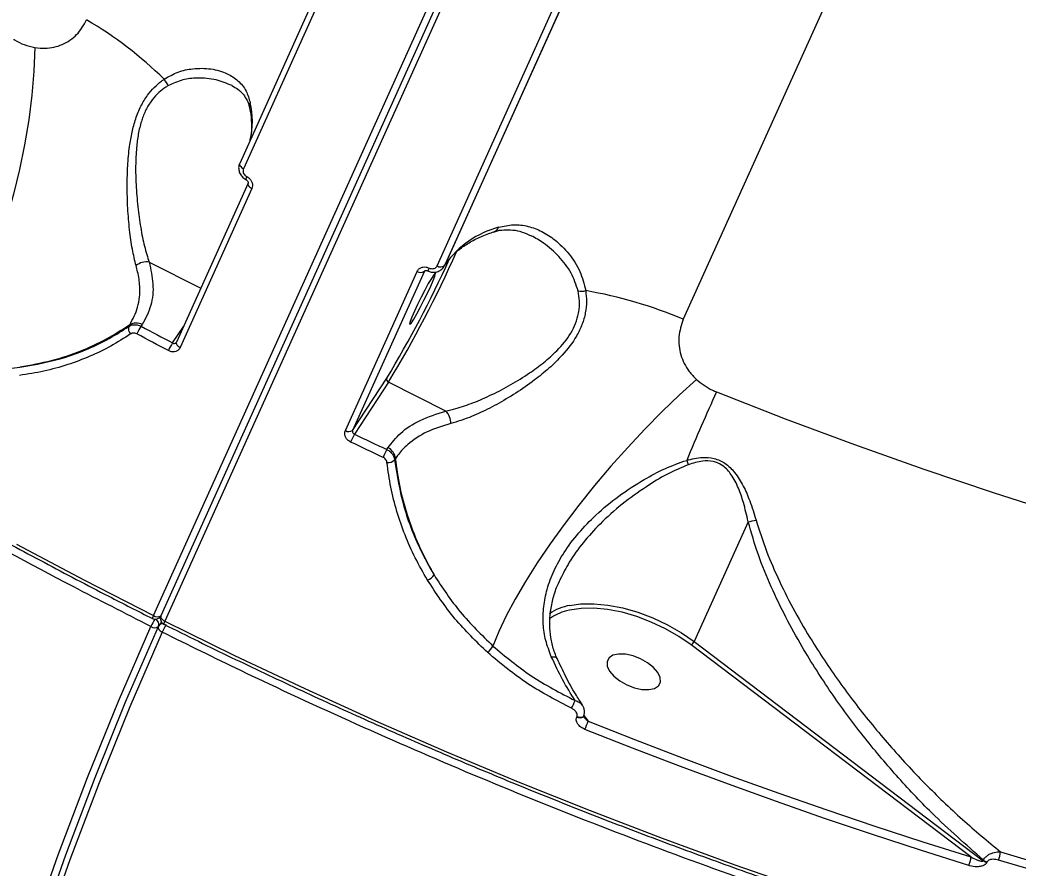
# Model space of a CAD drawing. Header units: millimetres. Extents: x -7720 to 6073, y -7402 to 5433.
# Drawn here: x 789.8 to 946.5, y -2142.3 to -2009.2 of the extents above; entities that cross this region are included whole.
import ezdxf

# ---------------------------------------------------------------- set-up
doc = ezdxf.new("R2010")
doc.units = ezdxf.units.MM
for name, color, linetype in [('DIKOM_ОБЪЕКТ', 7, 'Continuous'), ('DIKOM_РАЗМЕР_ЗОНА', 7, 'Continuous'), ('DIKOM_РАЗМЕР_ОБЪЕКТА', 7, 'Continuous')]:
    doc.layers.add(name, color=color, linetype=linetype)
doc.styles.add('style1', font='arial.ttf', dxfattribs={"width": 0.8})
doc.dimstyles.new('1-50', dxfattribs={"dimtxt": 300, "dimasz": 200, "dimexe": 100, "dimexo": 0, "dimgap": 100, "dimtad": 1, "dimtxsty": 'style1', "dimcen": 200, "dimclrd": 7, "dimclre": 7, "dimclrt": 7, "dimadec": 1, "dimazin": 2, "dimtfac": 1, "dimtmove": 0, "dimatfit": 2, "dimfxl": 0, "dimlwd": 25, "dimlwe": 18, "dimarcsym": 0})

# ---------------------------------------------------------------- blocks, each defined once
blk = doc.blocks.new('*D0')
at = {"layer": 'Defpoints', "color": 0, "transparency": 16777216}
for p in [(-1165.04, 3934.07), (-6387.82, -4153.36), (1392.52, -4153.36)]:
    blk.add_point(p, dxfattribs=at)
at = {"layer": 'DIKOM_РАЗМЕР_ОБЪЕКТА', "color": 7, "lineweight": 18, "transparency": 16777216}
for p, q in [((-1165.04, 3934.07), (-6487.82, 3934.07)), ((1392.52, -4153.36), (-6487.82, -4153.36))]:
    blk.add_line(p, q, dxfattribs=at)
at = {"layer": 'DIKOM_РАЗМЕР_ОБЪЕКТА', "color": 7, "lineweight": 25, "transparency": 16777216}
blk.add_line((-6387.82, 3734.07), (-6387.82, -3953.36), dxfattribs=at)
at = {"layer": 'DIKOM_РАЗМЕР_ОБЪЕКТА', "color": 7, "transparency": 16777216}
for points in [[(-6421.16, 3734.07), (-6354.49, 3734.07), (-6387.82, 3934.07)], [(-6421.16, -3953.36), (-6354.49, -3953.36), (-6387.82, -4153.36)]]:
    blk.add_solid(points, dxfattribs=at)
at = {"layer": 'DIKOM_РАЗМЕР_ОБЪЕКТА', "color": 7, "transparency": 16777216, "insert": (-6640.99, -109.65), "char_height": 300, "attachment_point": 5, "rotation": 90, "style": 'style1'}
blk.add_mtext('8100', dxfattribs=at)
blk = doc.blocks.new('*D1')
at = {"layer": 'Defpoints', "color": 0, "transparency": 16777216}
for p in [(-3938.71, 77.29), (4572.68, -275.21), (4572.68, -6577.9)]:
    blk.add_point(p, dxfattribs=at)
at = {"layer": 'DIKOM_РАЗМЕР_ОБЪЕКТА', "color": 7, "lineweight": 18, "transparency": 16777216}
for p, q in [((-3938.71, 77.29), (-3938.71, -6677.9)), ((4572.68, -275.21), (4572.68, -6677.9))]:
    blk.add_line(p, q, dxfattribs=at)
at = {"layer": 'DIKOM_РАЗМЕР_ОБЪЕКТА', "color": 7, "lineweight": 25, "transparency": 16777216}
blk.add_line((-3738.71, -6577.9), (4372.68, -6577.9), dxfattribs=at)
at = {"layer": 'DIKOM_РАЗМЕР_ОБЪЕКТА', "color": 7, "transparency": 16777216}
for points in [[(-3738.71, -6544.56), (-3738.71, -6611.23), (-3938.71, -6577.9)], [(4372.68, -6544.56), (4372.68, -6611.23), (4572.68, -6577.9)]]:
    blk.add_solid(points, dxfattribs=at)
at = {"layer": 'DIKOM_РАЗМЕР_ОБЪЕКТА', "color": 7, "transparency": 16777216, "insert": (316.98, -6324.72), "char_height": 300, "attachment_point": 5, "style": 'style1'}
blk.add_mtext('8500', dxfattribs=at)
blk = doc.blocks.new('*D2')
at = {"layer": 'Defpoints', "color": 0, "transparency": 16777216}
for p in [(-2365.16, 5433.02), (-7269.56, -6016.09), (1800.96, -6016.09)]:
    blk.add_point(p, dxfattribs=at)
at = {"layer": 'DIKOM_РАЗМЕР_ЗОНА', "color": 7, "lineweight": 18, "transparency": 16777216}
for p, q in [((-2365.16, 5433.02), (-7369.56, 5433.02)), ((1800.96, -6016.09), (-7369.56, -6016.09))]:
    blk.add_line(p, q, dxfattribs=at)
at = {"layer": 'DIKOM_РАЗМЕР_ЗОНА', "color": 7, "lineweight": 25, "transparency": 16777216}
blk.add_line((-7269.56, 5233.02), (-7269.56, -5816.09), dxfattribs=at)
at = {"layer": 'DIKOM_РАЗМЕР_ЗОНА', "color": 7, "transparency": 16777216}
for points in [[(-7302.9, 5233.02), (-7236.23, 5233.02), (-7269.56, 5433.02)], [(-7302.9, -5816.09), (-7236.23, -5816.09), (-7269.56, -6016.09)]]:
    blk.add_solid(points, dxfattribs=at)
at = {"layer": 'DIKOM_РАЗМЕР_ЗОНА', "color": 7, "transparency": 16777216, "insert": (-7522.73, -291.53), "char_height": 300, "attachment_point": 5, "rotation": 90, "style": 'style1'}
blk.add_mtext('11500', dxfattribs=at)
blk = doc.blocks.new('*D3')
at = {"layer": 'Defpoints', "color": 0, "transparency": 16777216}
for p in [(-5938.71, -432.44), (6072.68, -1006.94), (6072.68, -7302.44)]:
    blk.add_point(p, dxfattribs=at)
at = {"layer": 'DIKOM_РАЗМЕР_ЗОНА', "color": 7, "lineweight": 18, "transparency": 16777216}
for p, q in [((-5938.71, -432.44), (-5938.71, -7402.44)), ((6072.68, -1006.94), (6072.68, -7402.44))]:
    blk.add_line(p, q, dxfattribs=at)
at = {"layer": 'DIKOM_РАЗМЕР_ЗОНА', "color": 7, "lineweight": 25, "transparency": 16777216}
blk.add_line((-5738.71, -7302.44), (5872.68, -7302.44), dxfattribs=at)
at = {"layer": 'DIKOM_РАЗМЕР_ЗОНА', "color": 7, "transparency": 16777216}
for points in [[(-5738.71, -7269.1), (-5738.71, -7335.77), (-5938.71, -7302.44)], [(5872.68, -7269.1), (5872.68, -7335.77), (6072.68, -7302.44)]]:
    blk.add_solid(points, dxfattribs=at)
at = {"layer": 'DIKOM_РАЗМЕР_ЗОНА', "color": 7, "transparency": 16777216, "insert": (66.98, -7049.26), "char_height": 300, "attachment_point": 5, "style": 'style1'}
blk.add_mtext('12000', dxfattribs=at)

msp = doc.modelspace()

# ---------------------------------------------------------------- linework, layer by layer
at = {"layer": 'DIKOM_ОБЪЕКТ', "color": 7, "linetype": 'Continuous', "lineweight": 15}
for p, q in [((810.797, -2102.69), (981.064, -1724.899)), ((982.223, -1724.948), (811.955, -2102.739)), ((982.852, -1725.796), (812.584, -2103.587)), ((1017.062, -1782.969), (893.935, -2056.166)), ((853.521, -1966.913), (824.323, -2031.699)), ((854.112, -1967.742), (824.914, -2032.528)), ((856.63, -2047.483), (885.829, -1982.697)), ((855.302, -2047.778), (884.501, -1982.992)), ((885.641, -1982.985), (856.442, -2047.771)), ((825.646, -2034.811), (814.388, -2059.789)), ((826.242, -2035.642), (814.984, -2060.62)), ((810.122, -2047.215), (818.223, -2051.28)), ((853.307, -2048.645), (842.049, -2073.623)), ((853.337, -2048.597), (853.307, -2048.645)), ((856.442, -2047.771), (856.324, -2047.964)), ((856.333, -2047.97), (856.522, -2047.682)), ((856.442, -2047.771), (856.63, -2047.483)), ((856.522, -2047.682), (856.63, -2047.483)), ((840.904, -2073.627), (852.161, -2048.649)), ((806.906, -2057.31), (807.063, -2057.069)), ((809.04, -2057.012), (808.869, -2057.273)), ((813.802, -2059.895), (815.54, -2057.232)), ((814.385, -2059.786), (814.375, -2059.797)), ((842.049, -2073.623), (847.392, -2065.439)), ((847.662, -2066.053), (842.335, -2074.213)), ((856.669, -2070.574), (847.662, -2066.053)), ((847.412, -2076.615), (847.582, -2076.354)), ((848.787, -2078.007), (848.63, -2078.248)), ((904.117, -2087.952), (895.634, -2106.774)), ((874.633, -2096.964), (874.538, -2097.142)), ((811.946, -2102.761), (811.921, -2102.801)), ((811.921, -2102.801), (811.942, -2102.769)), ((812.037, -2103.68), (811.624, -2104.315)), ((939.081, -2140.589), (895.176, -2107.296)), ((895.634, -2106.774), (940.995, -2141.171)), ((874.121, -2109.435), (874.131, -2109.458)), ((877.213, -2118.649), (877.246, -2118.575)), ((878.306, -2118.393), (878.995, -2119.268)), ((940.995, -2141.171), (941.037, -2141.077)), ((941.613, -2141.368), (941.57, -2141.463))]:
    msp.add_line(p, q, dxfattribs=at)
at = {"layer": 'DIKOM_ОБЪЕКТ', "color": 7, "linetype": 'Continuous', "lineweight": 15, "flags": 128}
for points in [[(792.192, -2013.516), (792.028, -2017.211), (791.7, -2021.012), (791.213, -2024.883), (790.571, -2028.785), (789.779, -2032.68), (788.847, -2036.529), (787.783, -2040.294), (786.597, -2043.938), (785.302, -2047.425), (783.91, -2050.721), (782.435, -2053.794), (780.891, -2056.611), (779.294, -2059.147), (777.66, -2061.376), (776.004, -2063.276)], [(824.323, -2031.699), (824.305, -2031.754), (824.301, -2031.858), (824.331, -2031.972), (824.394, -2032.09), (824.488, -2032.209), (824.608, -2032.325), (824.752, -2032.432), (824.914, -2032.528)], [(825.646, -2034.811), (825.628, -2034.866), (825.624, -2034.97), (825.654, -2035.084), (825.718, -2035.203), (825.813, -2035.323), (825.934, -2035.438), (826.079, -2035.546), (826.242, -2035.642)], [(854.303, -2050.986), (854.697, -2050.076), (854.955, -2049.399), (855.057, -2049.01), (854.993, -2048.939), (854.77, -2049.194), (854.405, -2049.753), (853.928, -2050.571), (853.377, -2051.582), (852.798, -2052.704), (852.236, -2053.845), (851.738, -2054.915), (851.344, -2055.825), (851.086, -2056.502), (850.985, -2056.891), (851.048, -2056.961), (851.271, -2056.707), (851.636, -2056.148), (852.113, -2055.33), (852.664, -2054.319), (853.244, -2053.197), (853.805, -2052.055), (854.303, -2050.986)], [(808.869, -2057.273), (809.484, -2057.602), (810.1, -2057.931), (810.716, -2058.26), (811.333, -2058.588), (811.949, -2058.915), (812.567, -2059.242), (813.184, -2059.569), (813.802, -2059.895)], [(813.132, -2061.094), (812.512, -2060.767), (811.893, -2060.44), (811.274, -2060.113), (810.656, -2059.784), (810.038, -2059.455), (809.421, -2059.126), (808.803, -2058.797), (808.187, -2058.466)], [(814.388, -2059.789), (814.37, -2059.843), (814.366, -2059.948), (814.397, -2060.062), (814.461, -2060.181), (814.555, -2060.3), (814.677, -2060.416), (814.822, -2060.524), (814.984, -2060.62)], [(895.99, -2065.605), (893.318, -2068.04), (890.614, -2070.649), (887.906, -2073.406), (885.221, -2076.282), (882.584, -2079.251), (880.022, -2082.282), (877.559, -2085.346), (875.222, -2088.412), (873.031, -2091.45), (871.01, -2094.43), (869.178, -2097.323), (867.553, -2100.1), (866.152, -2102.734), (864.987, -2105.199), (864.071, -2107.47)], [(899.135, -2067.574), (909.948, -2071.806), (920.799, -2075.854), (931.679, -2079.716), (942.577, -2083.388), (953.483, -2086.867), (964.388, -2090.149), (975.28, -2093.231), (986.15, -2096.11), (996.988, -2098.784), (1007.783, -2101.25), (1018.526, -2103.505), (1029.207, -2105.549), (1039.815, -2107.379), (1050.34, -2108.992), (1060.774, -2110.388), (1071.106, -2111.566)], [(842.335, -2074.213), (842.969, -2074.515), (843.602, -2074.817), (844.237, -2075.118), (844.871, -2075.418), (845.506, -2075.718), (846.141, -2076.017), (846.776, -2076.316), (847.412, -2076.615)], [(846.821, -2077.854), (846.184, -2077.555), (845.547, -2077.256), (844.911, -2076.955), (844.275, -2076.655), (843.639, -2076.354), (843.003, -2076.052), (842.368, -2075.75), (841.732, -2075.447)], [(789.291, -2091.455), (799.988, -2097.147), (810.797, -2102.69)], [(895.176, -2107.296), (893.238, -2105.957), (891.133, -2104.749), (888.91, -2103.701), (886.622, -2102.838), (884.323, -2102.179), (882.067, -2101.742), (879.908, -2101.534), (877.896, -2101.563), (876.08, -2101.827), (875.593, -2101.947)], [(876.116, -2101.096), (877.814, -2100.862), (879.889, -2100.832), (882.115, -2101.046), (884.442, -2101.497), (886.812, -2102.176), (889.172, -2103.067), (891.464, -2104.147), (893.635, -2105.393), (895.634, -2106.774)], [(811.955, -2102.739), (811.937, -2102.796), (811.934, -2102.904), (811.967, -2103.021), (812.035, -2103.143), (812.135, -2103.265), (812.264, -2103.383), (812.415, -2103.492), (812.584, -2103.587)], [(757.766, -2386.407), (757.579, -2371.846), (757.667, -2357.341), (758.029, -2342.899), (758.666, -2328.531), (759.577, -2314.246), (760.761, -2300.054), (762.218, -2285.964), (763.946, -2271.984), (765.946, -2258.125), (768.214, -2244.395), (770.751, -2230.804), (773.553, -2217.36), (776.62, -2204.071), (779.949, -2190.947), (783.538, -2177.997), (787.385, -2165.228), (791.487, -2152.65), (795.842, -2140.27), (800.446, -2128.097), (805.297, -2116.138), (810.392, -2104.401)], [(758.978, -2386.236), (758.791, -2371.685), (758.879, -2357.189), (759.241, -2342.757), (759.877, -2328.398), (760.787, -2314.123), (761.971, -2299.94), (763.427, -2285.859), (765.154, -2271.888), (767.152, -2258.038), (769.419, -2244.317), (771.954, -2230.735), (774.755, -2217.299), (777.82, -2204.019), (781.146, -2190.904), (784.733, -2177.962), (788.578, -2165.202), (792.677, -2152.632), (797.029, -2140.26), (801.63, -2128.095), (806.478, -2116.143), (811.569, -2104.414)], [(811.549, -2104.451), (811.531, -2104.508), (811.529, -2104.616), (811.562, -2104.732), (811.63, -2104.854), (811.731, -2104.976), (811.859, -2105.094), (812.011, -2105.202), (812.18, -2105.298)], [(812.584, -2103.587), (823.51, -2108.951), (834.526, -2114.155), (845.624, -2119.195), (856.794, -2124.067), (868.027, -2128.768), (879.313, -2133.292), (890.643, -2137.637), (902.008, -2141.798), (913.397, -2145.772), (924.801, -2149.556), (936.211, -2153.146), (947.617, -2156.54), (959.009, -2159.735), (970.378, -2162.727), (981.714, -2165.515), (993.008, -2168.096), (1004.249, -2170.468), (1015.429, -2172.628), (1026.539, -2174.576), (1037.568, -2176.309), (1048.508, -2177.826), (1059.349, -2179.126), (1070.083, -2180.208)], [(812.18, -2105.298), (807.101, -2116.999), (802.264, -2128.922), (797.674, -2141.059), (793.332, -2153.401), (789.242, -2165.942), (785.407, -2178.672), (781.829, -2191.584), (778.51, -2204.668), (775.452, -2217.916), (772.658, -2231.32), (770.129, -2244.871), (767.868, -2258.559), (765.874, -2272.377), (764.151, -2286.314), (762.698, -2300.362), (761.518, -2314.512), (760.61, -2328.753), (759.975, -2343.078), (759.613, -2357.476), (759.526, -2371.938), (759.713, -2386.455)], [(873.228, -2109.142), (873.529, -2109.144), (873.782, -2109.189), (873.975, -2109.278), (874.103, -2109.404), (874.121, -2109.435)], [(883.038, -2112.213), (883.963, -2112.953), (885.065, -2113.576), (886.256, -2114.033), (887.438, -2114.287), (888.516, -2114.316), (889.404, -2114.118), (890.028, -2113.71), (890.338, -2113.124), (890.309, -2112.408), (889.944, -2111.621), (889.272, -2110.825), (888.347, -2110.085), (887.245, -2109.461), (886.055, -2109.004), (884.872, -2108.751), (883.794, -2108.722), (882.907, -2108.919), (882.283, -2109.328), (881.973, -2109.913), (882.001, -2110.629), (882.366, -2111.417), (883.038, -2112.213)], [(878.268, -2118.554), (878.248, -2118.591), (878.134, -2118.697), (877.958, -2118.758), (877.733, -2118.771), (877.478, -2118.733), (877.213, -2118.649)], [(878.299, -2118.484), (878.281, -2118.518), (878.167, -2118.623), (877.991, -2118.685), (877.766, -2118.697), (877.511, -2118.66), (877.246, -2118.575)], [(938.735, -2141.924), (931.181, -2139.543), (923.628, -2137.078), (916.08, -2134.528), (908.539, -2131.895), (901.008, -2129.18), (893.491, -2126.384), (885.989, -2123.507), (878.506, -2120.552)], [(878.995, -2119.268), (886.46, -2122.217), (893.944, -2125.086), (901.444, -2127.876), (908.956, -2130.584), (916.479, -2133.211), (924.009, -2135.755), (931.544, -2138.215), (939.081, -2140.589)], [(943.72, -2139.781), (951.912, -2142.219), (960.097, -2144.554), (968.272, -2146.786), (976.434, -2148.913), (984.578, -2150.934), (992.702, -2152.848), (1000.802, -2154.655), (1008.874, -2156.354)], [(1008.682, -2157.685), (1000.592, -2155.982), (992.474, -2154.172), (984.332, -2152.253), (976.169, -2150.228), (967.989, -2148.096), (959.796, -2145.859), (951.593, -2143.519), (943.383, -2141.075)]]:
    msp.add_lwpolyline(points, dxfattribs=at)
at = {"layer": 'DIKOM_ОБЪЕКТ', "color": 7, "linetype": 'Continuous', "lineweight": 15}
for centre, radius, start, end in [((768.484, -2063.406), 62.873, 45.59999, 59.59216), ((815.102, -2017.401), 2.842, 202.39781, 226.71502), ((827.21, -2022.746), 1.364, 154.94152, 191.24509), ((813.253, -2025.107), 13.057, 347.10363, 13.00666), ((826.15, -2034.254), 0.853, 145.79625, 179.05012), ((868.845, -2056.254), 15.038, 104.99803, 144.31911), ((863.777, -2041.253), 1.269, 289.16915, 337.98438), ((695.056, -1973.368), 177.998, 328.85124, 335.64375), ((696.319, -1974.063), 177.107, 328.7077, 336.18656), ((809.66, -2049.632), 2.461, 79.17394, 130.23173), ((852.731, -2047.85), 0.982, 234.51282, 305.91646), ((856.021, -2049.181), 2.239, 151.93791, 164.34659), ((855.867, -2046.98), 0.978, 234.68348, 305.9994), ((877.906, -2048.764), 3.003, 261.04496, 283.82822), ((866.428, -2121.683), 71.058, 67.22499, 80.11751), ((808.011, -2057.643), 1.154, 163.23072, 226.0483), ((808.1, -2058.729), 1.957, 61.31603, 122.00759), ((814.324, -2061.184), 6.712, 144.36224, 156.11841), ((819.95, -2064.118), 7.459, 145.50851, 156.08082), ((847.855, -2065.602), 0.491, 160.63592, 246.82225), ((1309.434, -2252.021), 449.851, 155.79405, 157.2858), ((854.842, -2072.432), 2.606, 357.81304, 45.48662), ((841.474, -2072.828), 0.982, 234.51227, 305.91701), ((860.64, -2083.916), 20.718, 152.07322, 155.87118), ((874.501, -2090.277), 30.339, 153.23532, 155.82837), ((846.658, -2078.293), 2.148, 7.63946, 64.52227), ((847.597, -2077.195), 1.475, 263.84789, 314.43626), ((909.755, -2073.14), 16.135, 198.71814, 201.34244), ((902.428, -2076.682), 11.396, 278.52277, 284.8846), ((853.005, -2095.002), 2.25, 290.38779, 324.30133), ((877.627, -2109.331), 8.373, 100.40159, 124.0517), ((820.791, -2109.062), 11.396, 149.33402, 155.85594), ((811.79, -2103.3), 1.166, 148.4288, 172.48956), ((811.084, -2102.255), 1, 243.28046, 259.51566), ((811.4, -2101.863), 1.024, 233.88344, 303.5339), ((811.084, -2102.255), 1, 259.51566, 326.86156), ((810.656, -2104.091), 0.972, 342.38412, 59.65048), ((812.867, -2103.15), 1, 155.73929, 243.42244), ((877.323, -2108.949), 7.213, 103.87153, 127.29524), ((810.994, -2103.575), 1.022, 233.94555, 303.74232), ((812.462, -2104.86), 1, 146.94844, 155.8343), ((812.296, -2104.777), 0.815, 90.87445, 145.50888), ((822.578, -2109.933), 11.385, 149.05715, 155.97032), ((813.635, -2104.224), 1.228, 148.78825, 171.58805), ((860.967, -2105.824), 3.513, 310.30736, 332.05678), ((894.575, -2106.307), 1.157, 301.29537, 336.22731), ((869.316, -2113.333), 8.101, 331.14768, 340.58011), ((868.696, -2116.08), 10.781, 335.49467, 342.79962), ((935.241, -2140.307), 3.85, 335.16936, 355.79433), ((939.865, -2139.469), 3.868, 335.45702, 355.3732), ((942.118, -2139.669), 1.876, 233.21821, 253.02681), ((942.159, -2139.576), 1.873, 233.20583, 253.03919)]:
    msp.add_arc(centre, radius, start, end, dxfattribs=at)
for points, knots in [([(538.191, -1795.95), (538.177, -1796.702), (538.122, -1799.568), (538.331, -1804.643), (538.82, -1811.167), (539.625, -1817.781), (540.72, -1824.469), (542.11, -1831.23), (543.794, -1838.057), (545.769, -1844.946), (548.036, -1851.891), (550.591, -1858.887), (553.434, -1865.928), (556.561, -1873.01), (559.97, -1880.126), (563.659, -1887.272), (567.626, -1894.442), (571.866, -1901.631), (576.376, -1908.832), (581.154, -1916.042), (586.195, -1923.254), (591.496, -1930.462), (597.053, -1937.663), (602.861, -1944.849), (608.916, -1952.016), (615.213, -1959.159), (621.748, -1966.272), (628.516, -1973.35), (635.512, -1980.387), (642.729, -1987.378), (650.164, -1994.319), (657.81, -2001.203), (665.662, -2008.025), (673.713, -2014.782), (681.958, -2021.467), (690.39, -2028.075), (699.003, -2034.602), (707.791, -2041.043), (716.747, -2047.392), (725.863, -2053.646), (735.135, -2059.799), (744.554, -2065.846), (754.113, -2071.784), (763.805, -2077.608), (773.623, -2083.314), (783.559, -2088.897), (793.608, -2094.35), (802.64, -2099.096), (808.344, -2101.987), (810.634, -2103.148)], [0, 0, 0, 0, 0.0077198, 0.02941, 0.0511067, 0.0728093, 0.0945176, 0.116231, 0.137949, 0.159671, 0.1813965, 0.2031247, 0.2248553, 0.2465877, 0.2683216, 0.2900565, 0.311792, 0.3335279, 0.3552642, 0.3770004, 0.3987365, 0.4204722, 0.4422076, 0.4639424, 0.4856768, 0.5074107, 0.5291438, 0.5508765, 0.5726086, 0.59434, 0.616071, 0.6378014, 0.6595311, 0.6812606, 0.7029894, 0.7247178, 0.7464457, 0.7681732, 0.7899003, 0.8116272, 0.8333537, 0.8550798, 0.8768057, 0.8985314, 0.9202568, 0.9419821, 0.9637072, 0.9854321, 1, 1, 1, 1]), ([(810.392, -2104.401), (806.324, -2102.33), (795.366, -2096.749), (777.841, -2087.204), (757.994, -2075.672), (738.494, -2063.543), (719.418, -2050.845), (700.846, -2037.606), (683.187, -2024.119), (666.48, -2010.435), (650.742, -1996.61), (635.717, -1982.418), (621.49, -1967.894), (608.13, -1953.083), (595.931, -1938.308), (584.908, -1923.62), (575.05, -1909.067), (566.195, -1894.411), (558.419, -1879.7), (551.776, -1864.984), (546.415, -1850.589), (542.312, -1836.552), (539.47, -1822.919), (537.766, -1810.001), (537.644, -1801.831), (537.587, -1797.963)], [0, 0, 0, 0, 0.0259397, 0.0698834, 0.113861, 0.1578047, 0.2030248, 0.2482819, 0.293502, 0.3374457, 0.3814232, 0.425367, 0.4705871, 0.515844, 0.561064, 0.6050079, 0.6489853, 0.6929291, 0.7381491, 0.7834061, 0.8286263, 0.8725698, 0.9165475, 0.9604911, 1, 1, 1, 1]), ([(792.192, -2013.516), (792.726, -2013.575), (794.223, -2013.738), (796.565, -2013.156), (798.894, -2011.625), (799.833, -2010.001), (800.307, -2009.181)], [0, 0, 0, 0, 0.1529599, 0.4283738, 0.7114328, 1, 1, 1, 1]), ([(788.842, -2012.227), (788.892, -2012.257), (789.434, -2012.586), (790.539, -2013.135), (791.634, -2013.388), (792.192, -2013.516)], [0, 0, 0, 0, 0.04681171, 0.51426721, 1, 1, 1, 1]), ([(812.474, -2018.484), (813.195, -2018.071), (814.663, -2017.229), (817.208, -2016.733), (819.877, -2016.764), (822.278, -2017.458), (824.124, -2018.667), (825.381, -2020.175), (825.787, -2021.538), (825.975, -2022.168)], [0, 0, 0, 0, 0.126097, 0.2567273, 0.4243339, 0.5968634, 0.735297, 0.8775656, 1, 1, 1, 1]), ([(808.07, -2047.753), (807.862, -2046.926), (807.446, -2045.27), (807.02, -2042.195), (806.736, -2038.799), (806.642, -2035.384), (806.726, -2032.092), (806.979, -2029.287), (807.406, -2026.797), (807.98, -2024.648), (808.797, -2022.671), (810.091, -2020.538), (811.411, -2019.233), (812.332, -2018.585), (812.474, -2018.484)], [0, 0, 0, 0, 0.1101022, 0.2202166, 0.3292888, 0.4383092, 0.5249627, 0.6115164, 0.6753436, 0.7390958, 0.8039972, 0.8688904, 0.9797299, 1, 1, 1, 1]), ([(823.126, -2019.496), (822.312, -2019.158), (820.644, -2018.465), (817.954, -2018.236), (815.372, -2018.466), (813.9, -2019.132), (813.153, -2019.47)], [0, 0, 0, 0, 0.2797929, 0.5734811, 0.7837499, 1, 1, 1, 1]), ([(813.153, -2019.47), (813.012, -2019.557), (812.106, -2020.108), (810.851, -2021.229), (809.676, -2023.083), (809.162, -2024.295), (808.73, -2025.627), (808.385, -2027.089), (808.078, -2029.452), (807.963, -2032.119), (808.043, -2035.267), (808.309, -2038.541), (808.768, -2041.812), (809.356, -2044.787), (809.867, -2046.406), (810.122, -2047.215)], [0, 0, 0, 0, 0.0201021, 0.1287298, 0.1863611, 0.2439943, 0.2548528, 0.3176662, 0.3805809, 0.4675422, 0.5546267, 0.6653689, 0.776165, 0.8880923, 1, 1, 1, 1]), ([(823.088, -2019.489), (823.418, -2019.667), (824.131, -2020.051), (824.908, -2020.826), (825.475, -2021.757), (825.784, -2022.485), (825.854, -2022.969), (825.863, -2023.031)], [0, 0, 0, 0, 0.233656, 0.5058159, 0.7470929, 0.9674895, 1, 1, 1, 1]), ([(825.874, -2023.019), (825.937, -2023.347), (826.123, -2024.314), (826.214, -2025.837), (826.136, -2027.278), (825.917, -2028.063), (825.843, -2028.326)], [0, 0, 0, 0, 0.1695685, 0.4990185, 0.832148, 1, 1, 1, 1]), ([(824.341, -2031.709), (824.311, -2031.764), (824.173, -2032.008), (824.138, -2032.534), (824.284, -2033.2), (824.674, -2033.827), (825.086, -2034.099), (825.295, -2034.237)], [0, 0, 0, 0, 0.0639292, 0.2869805, 0.5143096, 0.7526536, 1, 1, 1, 1]), ([(824.914, -2032.528), (824.884, -2032.621), (824.824, -2032.807), (824.871, -2033.121), (825.015, -2033.416), (825.221, -2033.64), (825.381, -2033.736), (825.444, -2033.775)], [0, 0, 0, 0, 0.2142342, 0.4286222, 0.6431574, 0.8580741, 1, 1, 1, 1]), ([(825.295, -2034.244), (825.322, -2034.257), (825.397, -2034.295), (825.506, -2034.395), (825.6, -2034.522), (825.651, -2034.646), (825.663, -2034.753), (825.651, -2034.801), (825.643, -2034.814), (825.641, -2034.818)], [0, 0, 0, 0, 0.0810323, 0.2270242, 0.3736045, 0.5247771, 0.6832501, 0.9025306, 1, 1, 1, 1]), ([(825.444, -2033.775), (825.54, -2033.832), (825.779, -2033.976), (826.089, -2034.312), (826.305, -2034.754), (826.376, -2035.224), (826.286, -2035.503), (826.242, -2035.642)], [0, 0, 0, 0, 0.14184117, 0.35671494, 0.57130502, 0.7857306, 1, 1, 1, 1]), ([(864.189, -2042.475), (864.281, -2042.439), (864.817, -2042.231), (865.813, -2042.108), (867.216, -2042.113), (868.649, -2042.408), (869.601, -2042.843), (870.065, -2043.054)], [0, 0, 0, 0, 0.0452824, 0.2621445, 0.5030339, 0.7579881, 1, 1, 1, 1]), ([(864.953, -2041.729), (865.737, -2041.551), (867.306, -2041.195), (869.594, -2041.498), (871.777, -2042.326), (873.962, -2043.749), (876.038, -2045.817), (877.843, -2048.491), (878.369, -2050.642), (878.623, -2051.68)], [0, 0, 0, 0, 0.131659, 0.263487, 0.3951395, 0.5268731, 0.6882958, 0.8495342, 1, 1, 1, 1]), ([(856.522, -2047.682), (856.679, -2047.454), (857.161, -2046.757), (858.171, -2045.684), (859.653, -2044.524), (861.392, -2043.527), (862.949, -2042.862), (863.928, -2042.539), (864.191, -2042.453)], [0, 0, 0, 0, 0.1026347, 0.3148405, 0.5229091, 0.726307, 0.926582, 1, 1, 1, 1]), ([(877.438, -2051.73), (877.116, -2050.763), (876.443, -2048.744), (874.436, -2046.247), (872.282, -2044.284), (870.728, -2043.427), (870.067, -2043.062)], [0, 0, 0, 0, 0.248045, 0.5176864, 0.794736, 1, 1, 1, 1]), ([(807.063, -2057.069), (807.543, -2056.161), (808.516, -2054.318), (808.743, -2051.42), (808.453, -2049.18), (808.156, -2048.071), (808.07, -2047.753)], [0, 0, 0, 0, 0.3362333, 0.682238, 0.9087864, 1, 1, 1, 1]), ([(810.122, -2047.215), (810.37, -2048.369), (810.881, -2050.745), (810.563, -2054.087), (809.552, -2056.028), (809.04, -2057.012)], [0, 0, 0, 0, 0.31752, 0.6539186, 1, 1, 1, 1]), ([(852.161, -2048.649), (852.207, -2048.566), (852.321, -2048.357), (852.632, -2048.106), (853.072, -2047.955), (853.57, -2047.948), (853.887, -2048.067), (854.045, -2048.127)], [0, 0, 0, 0, 0.1406183, 0.3551048, 0.569867, 0.784878, 1, 1, 1, 1]), ([(853.346, -2048.593), (853.351, -2048.581), (853.36, -2048.558), (853.458, -2048.515), (853.594, -2048.502), (853.738, -2048.521), (853.828, -2048.564), (853.864, -2048.581)], [0, 0, 0, 0, 0.302259, 0.5216975, 0.7023272, 0.8805785, 1, 1, 1, 1]), ([(853.871, -2048.563), (853.922, -2048.592), (854.198, -2048.747), (854.766, -2048.822), (855.478, -2048.704), (856.049, -2048.346), (856.398, -2047.956), (856.466, -2047.685), (856.481, -2047.623)], [0, 0, 0, 0, 0.05450406, 0.29651335, 0.51823873, 0.73111895, 0.93813228, 1, 1, 1, 1]), ([(854.045, -2048.127), (854.151, -2048.167), (854.362, -2048.247), (854.694, -2048.242), (854.988, -2048.141), (855.196, -2047.973), (855.272, -2047.833), (855.302, -2047.778)], [0, 0, 0, 0, 0.2151466, 0.4301817, 0.6450118, 0.8594861, 1, 1, 1, 1]), ([(856.669, -2070.574), (857.194, -2070.453), (858.572, -2070.135), (860.994, -2069.301), (863.895, -2068.041), (866.873, -2066.481), (869.62, -2064.775), (872.063, -2062.983), (874.348, -2060.955), (876.08, -2058.854), (877.088, -2056.819), (877.421, -2055.681), (877.622, -2054.513), (877.696, -2053.309), (877.524, -2052.257), (877.438, -2051.73)], [0, 0, 0, 0, 0.0653909, 0.171666, 0.2779447, 0.3832152, 0.4884182, 0.5706803, 0.6528082, 0.7604363, 0.8161611, 0.8718898, 0.8800503, 0.9399764, 1, 1, 1, 1]), ([(878.623, -2051.68), (878.681, -2052.241), (878.798, -2053.363), (878.62, -2055.165), (878.1, -2056.999), (877.006, -2059.289), (875.21, -2061.631), (872.884, -2063.891), (870.419, -2065.894), (867.65, -2067.816), (864.659, -2069.585), (861.754, -2071.029), (859.336, -2072), (857.968, -2072.385), (857.447, -2072.531)], [0, 0, 0, 0, 0.0610556, 0.1220446, 0.1836211, 0.2451885, 0.3548557, 0.4369218, 0.5190978, 0.6228169, 0.7265957, 0.831087, 0.9355765, 1, 1, 1, 1]), ([(893.935, -2056.166), (893.634, -2057.072), (893.036, -2058.868), (893.411, -2061.756), (894.502, -2064.06), (895.599, -2065.198), (895.99, -2065.605)], [0, 0, 0, 0, 0.2885653, 0.5716282, 0.8470335, 1, 1, 1, 1]), ([(807.063, -2057.069), (805.851, -2057.843), (803.416, -2059.398), (799.28, -2061.271), (794.772, -2062.803), (791.493, -2063.402), (789.844, -2063.702)], [0, 0, 0, 0, 0.2373867, 0.4771609, 0.7370097, 1, 1, 1, 1]), ([(789.844, -2063.702), (792.28, -2063.264), (795.97, -2062.6), (800.561, -2060.841), (803.875, -2059.254), (805.905, -2057.952), (806.906, -2057.31)], [0, 0, 0, 0, 0.3951691, 0.5986736, 0.802181, 1, 1, 1, 1]), ([(806.906, -2057.31), (806.949, -2057.282), (807.156, -2057.15), (807.598, -2057.011), (808.248, -2057.015), (808.662, -2057.187), (808.869, -2057.273)], [0, 0, 0, 0, 0.0806459, 0.3870764, 0.6935693, 1, 1, 1, 1]), ([(807.21, -2058.474), (806.188, -2059.128), (804.143, -2060.436), (800.825, -2062.034), (797.32, -2063.356), (793.636, -2064.384), (791.061, -2064.786), (789.774, -2064.987)], [0, 0, 0, 0, 0.1976829, 0.3953849, 0.5930886, 0.796544, 1, 1, 1, 1]), ([(808.187, -2058.466), (808.084, -2058.422), (807.878, -2058.333), (807.555, -2058.327), (807.335, -2058.394), (807.232, -2058.46), (807.21, -2058.474)], [0, 0, 0, 0, 0.3067098, 0.613299, 0.9194726, 1, 1, 1, 1]), ([(814.984, -2060.62), (814.939, -2060.703), (814.825, -2060.912), (814.518, -2061.158), (814.084, -2061.298), (813.596, -2061.291), (813.286, -2061.16), (813.132, -2061.094)], [0, 0, 0, 0, 0.14058755, 0.35509601, 0.56985065, 0.78486487, 1, 1, 1, 1]), ([(813.802, -2059.895), (813.852, -2059.918), (813.953, -2059.965), (814.112, -2059.973), (814.253, -2059.928), (814.343, -2059.863), (814.373, -2059.81), (814.379, -2059.8)], [0, 0, 0, 0, 0.2352934, 0.4703058, 0.7047115, 0.9386545, 1, 1, 1, 1]), ([(776.004, -2063.276), (778.311, -2063.618), (782.979, -2064.31), (787.538, -2063.907), (789.844, -2063.702)], [0, 0, 0, 0, 0.4941579, 1, 1, 1, 1]), ([(895.99, -2065.605), (896.793, -2066.233), (897.679, -2066.927), (898.822, -2067.445), (899.029, -2067.53), (899.135, -2067.574)], [0, 0, 0, 0, 0.8217547, 0.9078618, 1, 1, 1, 1]), ([(847.582, -2076.354), (848.201, -2075.563), (849.509, -2073.894), (852.541, -2071.896), (855.28, -2071.019), (856.669, -2070.574)], [0, 0, 0, 0, 0.3069756, 0.6484666, 1, 1, 1, 1]), ([(841.732, -2075.447), (841.635, -2075.393), (841.389, -2075.258), (841.071, -2074.936), (840.846, -2074.506), (840.771, -2074.044), (840.86, -2073.766), (840.904, -2073.627)], [0, 0, 0, 0, 0.1418562, 0.3567302, 0.5713237, 0.7857032, 1, 1, 1, 1]), ([(842.049, -2073.623), (842.035, -2073.669), (842.005, -2073.761), (842.032, -2073.913), (842.109, -2074.052), (842.218, -2074.155), (842.302, -2074.196), (842.335, -2074.213)], [0, 0, 0, 0, 0.2138956, 0.4281393, 0.6427762, 0.8578796, 1, 1, 1, 1]), ([(857.447, -2072.531), (856.155, -2072.934), (853.534, -2073.752), (850.921, -2075.511), (849.467, -2077.02), (848.931, -2077.799), (848.787, -2078.007)], [0, 0, 0, 0, 0.3414964, 0.6929935, 0.9180131, 1, 1, 1, 1]), ([(847.412, -2076.615), (847.465, -2076.642), (847.717, -2076.772), (848.117, -2077.097), (848.504, -2077.643), (848.588, -2078.046), (848.63, -2078.248)], [0, 0, 0, 0, 0.0819051, 0.3880379, 0.6939503, 1, 1, 1, 1]), ([(847.439, -2078.661), (847.418, -2078.561), (847.374, -2078.361), (847.178, -2078.091), (846.976, -2077.931), (846.848, -2077.868), (846.821, -2077.854)], [0, 0, 0, 0, 0.3056567, 0.6115445, 0.9180007, 1, 1, 1, 1]), ([(848.63, -2078.248), (849.019, -2080.703), (849.607, -2084.421), (851.311, -2089.293), (852.876, -2092.894), (854.187, -2095.185), (854.833, -2096.315)], [0, 0, 0, 0, 0.39516898, 0.59866878, 0.80216756, 1, 1, 1, 1]), ([(854.833, -2096.315), (854.016, -2094.791), (852.374, -2091.725), (850.643, -2087.075), (849.39, -2082.482), (848.989, -2079.504), (848.787, -2078.007)], [0, 0, 0, 0, 0.259854, 0.5228403, 0.7602273, 1, 1, 1, 1]), ([(873.228, -2109.142), (872.908, -2108.305), (872.268, -2106.631), (871.893, -2103.975), (871.964, -2101.272), (872.523, -2098.449), (873.592, -2095.596), (875.242, -2092.619), (877.448, -2089.688), (880.334, -2086.705), (883.782, -2083.866), (887.462, -2081.481), (891.016, -2079.552), (893.321, -2078.729), (894.473, -2078.318)], [0, 0, 0, 0, 0.0676065, 0.1352429, 0.2056872, 0.2761669, 0.3555599, 0.4349965, 0.5267499, 0.6185519, 0.7258819, 0.8332499, 0.9166787, 1, 1, 1, 1]), ([(894.473, -2078.318), (895.283, -2078.121), (896.692, -2077.778), (898.801, -2077.922), (900.618, -2078.735), (902.16, -2080.289), (903.4, -2082.326), (904.478, -2084.848), (905.042, -2086.679), (905.355, -2087.696)], [0, 0, 0, 0, 0.1491132, 0.2596232, 0.3716479, 0.4987606, 0.6525351, 0.8069801, 1, 1, 1, 1]), ([(904.117, -2087.952), (903.885, -2086.945), (903.472, -2085.15), (902.637, -2082.662), (901.632, -2080.671), (900.389, -2079.241), (899.302, -2078.678), (898.226, -2078.392), (896.732, -2078.362), (895.465, -2078.773), (894.726, -2079.012)], [0, 0, 0, 0, 0.2010506, 0.3583906, 0.5149402, 0.6384983, 0.7217761, 0.7449579, 0.8512703, 1, 1, 1, 1]), ([(853.789, -2097.111), (853.129, -2095.957), (851.809, -2093.65), (850.226, -2090.044), (848.939, -2086.333), (847.967, -2082.527), (847.615, -2079.95), (847.439, -2078.661)], [0, 0, 0, 0, 0.1978318, 0.3955005, 0.5931673, 0.796581, 1, 1, 1, 1]), ([(894.726, -2079.012), (893.589, -2079.495), (891.314, -2080.46), (887.859, -2082.592), (884.297, -2085.148), (880.974, -2088.108), (878.197, -2091.178), (876.079, -2094.077), (875.077, -2096.077), (874.633, -2096.964)], [0, 0, 0, 0, 0.1330062, 0.2662019, 0.4341232, 0.6019785, 0.7442905, 0.8865204, 1, 1, 1, 1]), ([(905.355, -2087.696), (905.872, -2089.326), (906.907, -2092.589), (909.011, -2097.381), (911.412, -2102.092), (914.59, -2107.514), (918.607, -2113.503), (923.595, -2119.974), (928.966, -2126.142), (933.749, -2131.005), (938.65, -2135.59), (941.705, -2138.115), (943.72, -2139.781)], [0, 0, 0, 0, 0.0776034, 0.1552651, 0.2354705, 0.3156978, 0.4385181, 0.5613747, 0.6872837, 0.8131993, 0.8767633, 1, 1, 1, 1]), ([(941.037, -2141.077), (938.299, -2138.662), (933.575, -2134.498), (927.337, -2127.853), (922.047, -2121.556), (917.078, -2114.827), (913.087, -2108.567), (910.002, -2102.99), (907.682, -2098.161), (905.622, -2093.155), (904.619, -2089.686), (904.117, -2087.952)], [0, 0, 0, 0, 0.1721621, 0.2969447, 0.4217212, 0.5495768, 0.6773929, 0.756949, 0.8364856, 0.918274, 1, 1, 1, 1]), ([(863.24, -2108.503), (861.456, -2106.776), (857.846, -2103.282), (855.152, -2099.184), (853.789, -2097.111)], [0, 0, 0, 0, 0.4941699, 1, 1, 1, 1]), ([(854.833, -2096.315), (856.131, -2098.299), (858.759, -2102.313), (862.286, -2105.738), (864.071, -2107.47)], [0, 0, 0, 0, 0.4941619, 1, 1, 1, 1]), ([(874.165, -2109.446), (874.027, -2109.149), (873.605, -2108.24), (873.203, -2106.629), (872.944, -2104.632), (873, -2102.553), (873.361, -2100.426), (873.91, -2098.551), (874.443, -2097.414), (874.649, -2096.976)], [0, 0, 0, 0, 0.0746868, 0.2280513, 0.3867503, 0.5502417, 0.7184443, 0.8914353, 1, 1, 1, 1]), ([(812.419, -2104.044), (814.225, -2104.942), (819.461, -2107.547), (828.193, -2111.751), (838.635, -2116.606), (849.148, -2121.311), (859.723, -2125.866), (870.351, -2130.266), (881.026, -2134.507), (891.738, -2138.588), (902.479, -2142.504), (913.243, -2146.253), (924.02, -2149.831), (934.803, -2153.237), (945.583, -2156.468), (956.352, -2159.521), (967.103, -2162.393), (977.827, -2165.084), (988.516, -2167.59), (999.162, -2169.91), (1009.758, -2172.042), (1020.294, -2173.985), (1030.764, -2175.736), (1041.159, -2177.295), (1051.472, -2178.661), (1061.695, -2179.832), (1071.82, -2180.807), (1081.839, -2181.586), (1091.746, -2182.168), (1101.533, -2182.553), (1111.191, -2182.741), (1120.715, -2182.73), (1130.097, -2182.521), (1139.33, -2182.115), (1148.406, -2181.511), (1157.32, -2180.71), (1166.065, -2179.713), (1174.633, -2178.519), (1183.018, -2177.131), (1191.215, -2175.548), (1199.217, -2173.773), (1207.017, -2171.806), (1214.61, -2169.648), (1221.991, -2167.302), (1229.153, -2164.769), (1236.091, -2162.052), (1242.8, -2159.15), (1249.274, -2156.069), (1255.509, -2152.808), (1261.5, -2149.372), (1267.241, -2145.761), (1272.734, -2141.983), (1277.952, -2138.027), (1281.924, -2134.798), (1284.063, -2132.832), (1284.645, -2132.298)], [0, 0, 0, 0, 0.0101398, 0.0294041, 0.0486687, 0.0679335, 0.0871981, 0.1064628, 0.1257275, 0.1449922, 0.1642572, 0.1835222, 0.2027874, 0.2220526, 0.2413182, 0.260584, 0.2798499, 0.2991162, 0.3183828, 0.3376497, 0.3569168, 0.3761843, 0.3954523, 0.4147208, 0.4339895, 0.4532589, 0.4725287, 0.4917991, 0.5110699, 0.5303412, 0.5496132, 0.5688857, 0.5881587, 0.6074323, 0.6267065, 0.6459811, 0.6652562, 0.6845316, 0.7038075, 0.7230834, 0.7423596, 0.7616356, 0.7809112, 0.8001862, 0.8194604, 0.8387332, 0.8580046, 0.8772739, 0.8965405, 0.9158044, 0.9350645, 0.9543207, 0.9735721, 0.9928187, 1, 1, 1, 1]), ([(1284.173, -2133.45), (1281.726, -2135.628), (1276.045, -2140.684), (1265.8, -2147.806), (1253.712, -2154.933), (1240.554, -2161.317), (1226.437, -2166.956), (1211.413, -2171.816), (1195.524, -2175.876), (1178.778, -2179.113), (1161.22, -2181.538), (1142.912, -2183.151), (1123.941, -2183.945), (1104.393, -2183.916), (1084.324, -2183.056), (1063.759, -2181.35), (1042.741, -2178.817), (1021.339, -2175.472), (999.654, -2171.333), (977.786, -2166.419), (956.826, -2160.998), (936.815, -2155.196), (917.777, -2149.133), (898.729, -2142.521), (879.756, -2135.391), (861.026, -2127.81), (842.589, -2119.797), (826.34, -2112.285), (816.279, -2107.32), (812.18, -2105.298)], [0, 0, 0, 0, 0.0297851, 0.0691491, 0.1086373, 0.1481887, 0.1877399, 0.2272281, 0.2665922, 0.3059565, 0.3454449, 0.3849966, 0.4245483, 0.4640367, 0.503401, 0.5427654, 0.5822539, 0.6218055, 0.6613571, 0.7008456, 0.7402099, 0.7740607, 0.8080915, 0.8421623, 0.8762331, 0.9102638, 0.9436515, 0.9770394, 1, 1, 1, 1]), ([(864.071, -2107.47), (866.02, -2109.101), (869.969, -2112.403), (874.608, -2114.809), (876.956, -2116.026)], [0, 0, 0, 0, 0.4938144, 1, 1, 1, 1]), ([(876.411, -2117.242), (874.069, -2116.031), (869.326, -2113.578), (865.285, -2110.208), (863.24, -2108.503)], [0, 0, 0, 0, 0.4938692, 1, 1, 1, 1]), ([(876.956, -2116.026), (876.288, -2114.958), (874.944, -2112.81), (873.802, -2110.369), (873.228, -2109.142)], [0, 0, 0, 0, 0.4974058, 1, 1, 1, 1]), ([(878.127, -2116.709), (877.754, -2116.147), (876.818, -2114.735), (875.481, -2112.304), (874.587, -2110.356), (874.157, -2109.421)], [0, 0, 0, 0, 0.2557111, 0.6426074, 1, 1, 1, 1]), ([(877.246, -2118.575), (877.263, -2118.525), (877.309, -2118.394), (877.289, -2118.141), (877.143, -2117.819), (876.847, -2117.487), (876.558, -2117.324), (876.411, -2117.242)], [0, 0, 0, 0, 0.1010964, 0.261335, 0.4606652, 0.7265472, 1, 1, 1, 1]), ([(876.956, -2116.026), (877.19, -2116.106), (877.654, -2116.263), (877.939, -2116.588), (878.079, -2116.749)], [0, 0, 0, 0, 0.50469021, 1, 1, 1, 1]), ([(878.279, -2118.477), (878.34, -2118.329), (878.473, -2118.006), (878.418, -2117.463), (878.287, -2117.04), (878.131, -2116.844), (878.093, -2116.798)], [0, 0, 0, 0, 0.26696648, 0.58006206, 0.89944729, 1, 1, 1, 1]), ([(878.506, -2120.552), (878.278, -2120.441), (877.845, -2120.23), (877.394, -2119.771), (877.165, -2119.324), (877.114, -2118.944), (877.183, -2118.738), (877.213, -2118.649)], [0, 0, 0, 0, 0.2791836, 0.5294361, 0.721618, 0.8794511, 1, 1, 1, 1]), ([(878.28, -2118.501), (878.279, -2118.5), (878.278, -2118.492), (878.278, -2118.535), (878.269, -2118.549), (878.267, -2118.551)], [0, 0, 0, 0, 0.0664565, 0.8138908, 1, 1, 1, 1]), ([(878.375, -2118.673), (878.372, -2118.669), (878.332, -2118.629), (878.301, -2118.563), (878.289, -2118.53), (878.284, -2118.517)], [0, 0, 0, 0, 0.05796774, 0.63730586, 1, 1, 1, 1]), ([(878.377, -2118.671), (878.456, -2118.765), (878.644, -2118.991), (878.866, -2119.166), (878.995, -2119.268)], [0, 0, 0, 0, 0.4180157, 1, 1, 1, 1]), ([(939.081, -2140.589), (939.392, -2140.753), (939.845, -2140.991), (940.42, -2141.189), (940.725, -2141.253), (940.897, -2141.246), (940.97, -2141.209), (940.987, -2141.184), (940.995, -2141.171)], [0, 0, 0, 0, 0.4958826, 0.7197705, 0.8702535, 0.9510237, 0.9759106, 1, 1, 1, 1]), ([(941.037, -2141.077), (941.091, -2140.982), (941.208, -2140.775), (941.518, -2140.456), (941.969, -2140.146), (942.615, -2139.875), (943.227, -2139.764), (943.607, -2139.777), (943.72, -2139.781)], [0, 0, 0, 0, 0.1137012, 0.2493487, 0.4227163, 0.613493, 0.8848361, 1, 1, 1, 1]), ([(943.383, -2141.075), (943.108, -2141.012), (942.708, -2140.921), (942.185, -2140.976), (941.893, -2141.078), (941.701, -2141.216), (941.64, -2141.321), (941.613, -2141.368)], [0, 0, 0, 0, 0.4299822, 0.6257875, 0.7881391, 0.9052733, 1, 1, 1, 1]), ([(941.57, -2141.463), (941.527, -2141.537), (941.429, -2141.703), (941.122, -2141.919), (940.644, -2142.086), (939.858, -2142.159), (939.196, -2142.062), (938.781, -2141.938), (938.735, -2141.924)], [0, 0, 0, 0, 0.0933535, 0.2087433, 0.3720789, 0.5792964, 0.9536392, 1, 1, 1, 1])]:
    msp.add_open_spline(points, degree=3, knots=knots, dxfattribs=at)

# ---------------------------------------------------------------- dimensions: what is measured, and where the dimension line sits
at = {"layer": 'DIKOM_РАЗМЕР_ЗОНА'}
dim = msp.add_linear_dim(base=(-7269.562, -6016.09), p1=(-2365.162, 5433.022), p2=(1800.959, -6016.09), angle=90, text='11500', dimstyle='1-50', dxfattribs=at)
dim.commit()
dim.dimension.update_dxf_attribs({"geometry": '*D2', "text_midpoint": (-7269.562, -291.534), "dimtype": 160})
dim = msp.add_linear_dim(base=(6072.676, -7302.437), p1=(-5938.714, -432.437), p2=(6072.676, -1006.937), text='12000', dimstyle='1-50', dxfattribs=at)
dim.commit()
dim.dimension.update_dxf_attribs({"geometry": '*D3', "text_midpoint": (66.981, -7302.437), "dimtype": 160})
at = {"layer": 'DIKOM_РАЗМЕР_ОБЪЕКТА'}
dim = msp.add_linear_dim(base=(-6387.822, -4153.364), p1=(-1165.044, 3934.068), p2=(1392.523, -4153.364), angle=90, text='8100', dimstyle='1-50', dxfattribs=at)
dim.commit()
dim.dimension.update_dxf_attribs({"geometry": '*D0', "text_midpoint": (-6387.822, -109.648), "dimtype": 160})
dim = msp.add_linear_dim(base=(4572.676, -6577.897), p1=(-3938.714, 77.288), p2=(4572.676, -275.211), text='8500', dimstyle='1-50', dxfattribs=at)
dim.commit()
dim.dimension.update_dxf_attribs({"geometry": '*D1', "text_midpoint": (316.981, -6577.897), "dimtype": 160})

doc.saveas('drawing.dxf')
